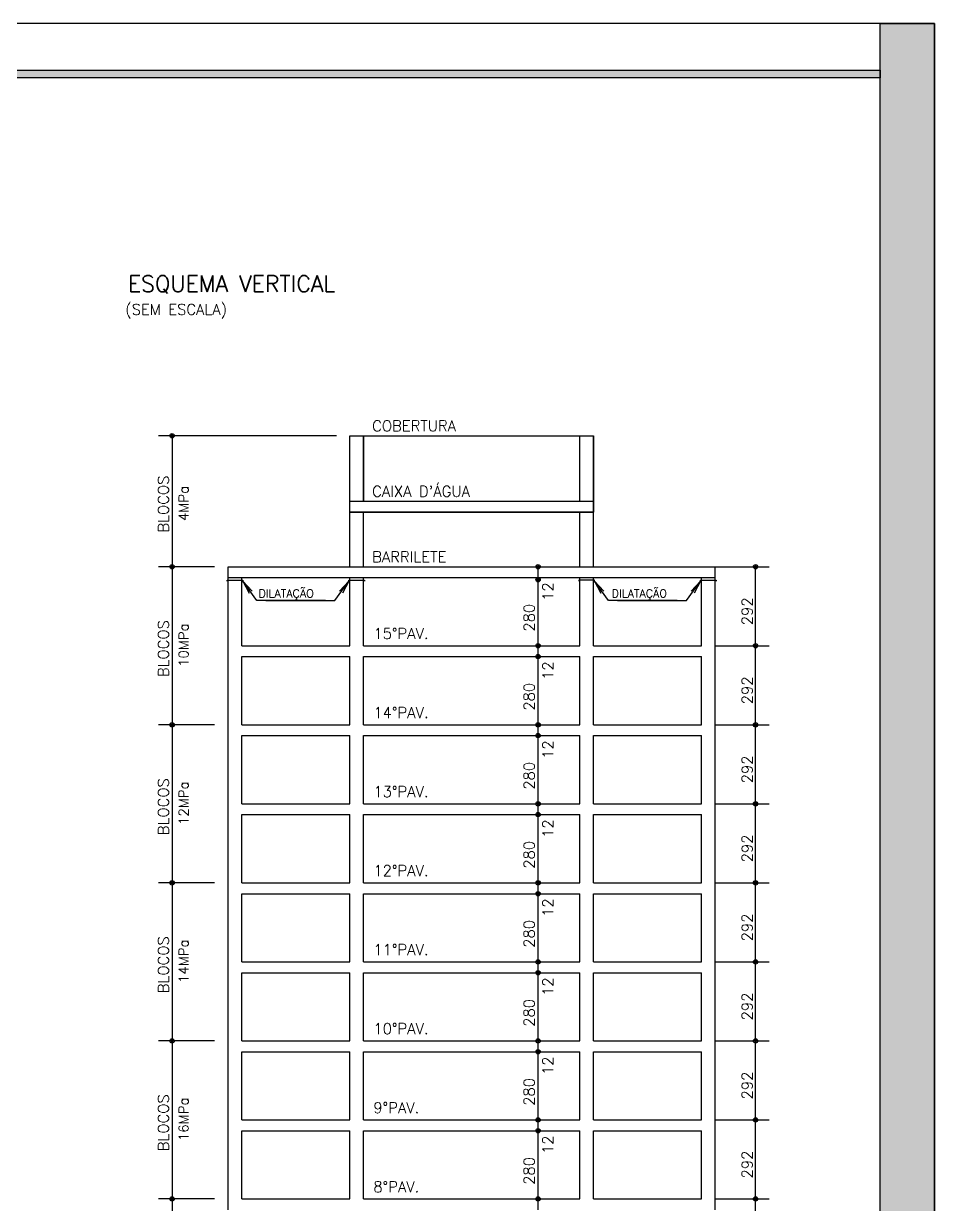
# Model space of a CAD drawing. Extents: x -334 to 5611, y 589 to 4794.
# Drawn here: x 4769 to 5611, y 3703 to 4794 of the extents above; entities that cross this region are included whole.
import ezdxf

# ---------------------------------------------------------------- set-up
doc = ezdxf.new("R2010")
doc.units = 0
doc.header["$LTSCALE"] = 100
doc.header["$MEASUREMENT"] = 0
doc.layers.get('0').update_dxf_attribs({"color": 245, "linetype": 'CONTINUOUS'})
for name, color, linetype in [('16', 5, 'CONTINUOUS'), ('17', 5, 'CONTINUOUS'), ('221', 102, 'CONTINUOUS'), ('235', 7, 'CONTINUOUS'), ('30', 7, 'CONTINUOUS')]:
    doc.layers.add(name, color=color, linetype=linetype)
doc.styles.get("Standard").update_dxf_attribs({"font": 'ROMANS.SHX'})

msp = doc.modelspace()

# ---------------------------------------------------------------- linework, layer by layer
for p, q in [((5070.591778, 4352.463036), (5070.591778, 4412.963039)), ((5070.591778, 4412.963039), (5083.091773, 4412.963039)), ((5083.091773, 4352.463003), (5083.091773, 4412.963039)), ((5083.091773, 4412.963039), (5283.091693, 4412.963039)), ((5283.091693, 4352.463003), (5283.091693, 4412.963039)), ((5283.091693, 4412.963039), (5295.591688, 4412.963039)), ((5295.591688, 4352.463003), (5295.591688, 4412.963039)), ((5070.591778, 4352.463039), (5070.591778, 4402.963043)), ((5083.091773, 4352.463006), (5083.091773, 4402.963043)), ((5283.091693, 4352.463006), (5283.091693, 4402.963043)), ((5295.591688, 4352.463006), (5295.591688, 4402.963043)), ((5070.591778, 4291.963036), (5070.591778, 4352.463039)), ((5070.591778, 4352.463039), (5295.591688, 4352.463039)), ((5295.591688, 4291.963003), (5295.591688, 4352.463039)), ((5070.591778, 4291.963039), (5070.591778, 4342.463043)), ((5070.591778, 4342.463043), (5295.591688, 4342.463043)), ((5083.091773, 4291.963003), (5083.091773, 4342.463043)), ((5083.091773, 4291.963006), (5083.091773, 4342.463043)), ((5180.743694, 4342.463043), (5283.091693, 4342.463043)), ((5180.743694, 4342.463043), (5283.091693, 4342.463043)), ((5180.743694, 4342.463043), (5283.091693, 4342.463043)), ((5180.743694, 4342.463043), (5283.091693, 4342.463043)), ((5180.743694, 4342.463043), (5283.091693, 4342.463043)), ((5283.091693, 4291.963006), (5283.091693, 4342.463043)), ((5283.091693, 4291.963003), (5283.091693, 4342.46304)), ((5295.591688, 4291.963006), (5295.591688, 4342.463043)), ((4958.091823, 4281.963146), (4958.091823, 4291.963142)), ((4958.091823, 4291.963039), (5408.091643, 4291.963039)), ((4958.091823, 4281.963043), (4958.091823, 4291.963039)), ((5408.091643, 4281.963146), (5408.091643, 4291.963142)), ((5408.091643, 4281.963043), (5408.091643, 4291.963039)), ((4958.091823, 4218.963142), (4958.091823, 4281.963146)), ((4958.091823, 4281.963043), (5083.091773, 4281.963043)), ((4958.091823, 4218.963039), (4958.091823, 4281.963043)), ((4970.591818, 4218.963142), (4970.591818, 4281.963146)), ((4970.591818, 4218.963039), (4970.591818, 4281.963043)), ((5070.591778, 4218.963142), (5070.591778, 4281.963146)), ((5070.591778, 4218.963142), (5070.591778, 4281.963146)), ((5070.591778, 4218.963039), (5070.591778, 4281.963043)), ((5070.591778, 4218.963039), (5070.591778, 4281.963043)), ((5083.091773, 4218.963142), (5083.091773, 4281.963146)), ((5083.091773, 4281.963043), (5283.091693, 4281.963043)), ((5083.091773, 4218.963039), (5083.091773, 4281.963043)), ((5283.091693, 4218.963142), (5283.091693, 4281.963146)), ((5283.091693, 4281.963043), (5408.091643, 4281.963043)), ((5283.091693, 4218.963039), (5283.091693, 4281.963043)), ((5295.591688, 4218.963142), (5295.591688, 4281.963146)), ((5295.591688, 4218.963142), (5295.591688, 4281.963146)), ((5295.591688, 4218.963039), (5295.591688, 4281.963043)), ((5295.591688, 4218.963039), (5295.591688, 4281.963043)), ((5395.591648, 4218.963142), (5395.591648, 4281.963146)), ((5395.591648, 4218.963039), (5395.591648, 4281.963043)), ((5408.091643, 4218.963142), (5408.091643, 4281.963146)), ((5408.091643, 4218.963039), (5408.091643, 4281.963043)), ((4958.091823, 4208.963043), (4958.091823, 4218.963039)), ((4970.591818, 4218.963039), (5070.591778, 4218.963039)), ((5083.091773, 4218.963039), (5283.091693, 4218.963039)), ((5295.591688, 4218.963039), (5395.591648, 4218.963039)), ((5408.091643, 4208.963043), (5408.091643, 4218.963039)), ((4958.091823, 4145.963039), (4958.091823, 4208.963043)), ((4970.591818, 4145.963039), (4970.591818, 4208.963043)), ((4970.591818, 4208.963043), (5070.591778, 4208.963043)), ((5070.591778, 4145.963039), (5070.591778, 4208.963043)), ((5070.591778, 4145.963039), (5070.591778, 4208.963043)), ((5083.091773, 4145.963039), (5083.091773, 4208.963043)), ((5083.091773, 4208.963043), (5283.091693, 4208.963043)), ((5283.091693, 4145.963039), (5283.091693, 4208.963043)), ((5295.591688, 4145.963039), (5295.591688, 4208.963043)), ((5295.591688, 4145.963039), (5295.591688, 4208.963043)), ((5295.591688, 4208.963043), (5395.591648, 4208.963043)), ((5395.591648, 4145.963039), (5395.591648, 4208.963043)), ((5408.091643, 4145.963039), (5408.091643, 4208.963043)), ((4958.091823, 4135.962939), (4958.091823, 4145.962935)), ((4970.591818, 4145.962935), (5070.591778, 4145.962935)), ((5083.091773, 4145.962935), (5283.091693, 4145.962935)), ((5295.591688, 4145.962935), (5395.591648, 4145.962935)), ((5408.091643, 4135.962939), (5408.091643, 4145.962935)), ((4958.091823, 4072.962935), (4958.091823, 4135.962939)), ((4970.591818, 4072.962935), (4970.591818, 4135.962939)), ((4970.591818, 4135.962939), (5070.591778, 4135.962939)), ((5070.591778, 4072.962935), (5070.591778, 4135.962939)), ((5070.591778, 4072.962935), (5070.591778, 4135.962939)), ((5083.091773, 4072.962935), (5083.091773, 4135.962939)), ((5083.091773, 4135.962939), (5283.091693, 4135.962939)), ((5283.091693, 4072.962935), (5283.091693, 4135.962939)), ((5295.591688, 4072.962935), (5295.591688, 4135.962939)), ((5295.591688, 4072.962935), (5295.591688, 4135.962939)), ((5295.591688, 4135.962939), (5395.591648, 4135.962939)), ((5395.591648, 4072.962935), (5395.591648, 4135.962939)), ((5408.091643, 4072.962935), (5408.091643, 4135.962939)), ((4958.091823, 4062.962836), (4958.091823, 4072.962832)), ((4970.591818, 4072.962832), (5070.591778, 4072.962832)), ((5083.091773, 4072.962832), (5283.091693, 4072.962832)), ((5295.591688, 4072.962832), (5395.591648, 4072.962832)), ((5408.091643, 4062.962836), (5408.091643, 4072.962832)), ((4958.091823, 3999.962832), (4958.091823, 4062.962836)), ((4970.591818, 3999.962832), (4970.591818, 4062.962836)), ((4970.591818, 4062.962836), (5070.591778, 4062.962836)), ((5070.591778, 3999.962832), (5070.591778, 4062.962836)), ((5070.591778, 3999.962832), (5070.591778, 4062.962836)), ((5083.091773, 3999.962832), (5083.091773, 4062.962836)), ((5083.091773, 4062.962836), (5283.091693, 4062.962836)), ((5283.091693, 3999.962832), (5283.091693, 4062.962836)), ((5295.591688, 3999.962832), (5295.591688, 4062.962836)), ((5295.591688, 3999.962832), (5295.591688, 4062.962836)), ((5295.591688, 4062.962836), (5395.591648, 4062.962836)), ((5395.591648, 3999.962832), (5395.591648, 4062.962836)), ((5408.091643, 3999.962832), (5408.091643, 4062.962836)), ((4958.091823, 3989.962733), (4958.091823, 3999.962729)), ((4970.591818, 3999.962729), (5070.591778, 3999.962729)), ((5083.091773, 3999.962729), (5283.091693, 3999.962729)), ((5295.591688, 3999.962729), (5395.591648, 3999.962729)), ((5408.091643, 3989.962733), (5408.091643, 3999.962729)), ((4958.091823, 3926.962729), (4958.091823, 3989.962733)), ((4970.591818, 3926.962729), (4970.591818, 3989.962733)), ((4970.591818, 3989.962733), (5070.591778, 3989.962733)), ((5070.591778, 3926.962729), (5070.591778, 3989.962733)), ((5070.591778, 3926.962729), (5070.591778, 3989.962733)), ((5083.091773, 3926.962729), (5083.091773, 3989.962733)), ((5083.091773, 3989.962733), (5283.091693, 3989.962733)), ((5283.091693, 3926.962729), (5283.091693, 3989.962733)), ((5295.591688, 3926.962729), (5295.591688, 3989.962733)), ((5295.591688, 3926.962729), (5295.591688, 3989.962733)), ((5295.591688, 3989.962733), (5395.591648, 3989.962733)), ((5395.591648, 3926.962729), (5395.591648, 3989.962733)), ((5408.091643, 3926.962729), (5408.091643, 3989.962733)), ((4958.091823, 3916.96263), (4958.091823, 3926.962626)), ((4970.591818, 3926.962626), (5070.591778, 3926.962626)), ((5083.091773, 3926.962626), (5283.091693, 3926.962626)), ((5295.591688, 3926.962626), (5395.591648, 3926.962626)), ((5408.091643, 3916.96263), (5408.091643, 3926.962626)), ((4958.091823, 3853.962626), (4958.091823, 3916.96263)), ((4970.591818, 3853.962626), (4970.591818, 3916.96263)), ((4970.591818, 3916.96263), (5070.591778, 3916.96263)), ((5070.591778, 3853.962626), (5070.591778, 3916.96263)), ((5070.591778, 3853.962626), (5070.591778, 3916.96263)), ((5083.091773, 3853.962626), (5083.091773, 3916.96263)), ((5083.091773, 3916.96263), (5283.091693, 3916.96263)), ((5283.091693, 3853.962626), (5283.091693, 3916.96263)), ((5295.591688, 3853.962626), (5295.591688, 3916.96263)), ((5295.591688, 3853.962626), (5295.591688, 3916.96263)), ((5295.591688, 3916.96263), (5395.591648, 3916.96263)), ((5395.591648, 3853.962626), (5395.591648, 3916.96263)), ((5408.091643, 3853.962626), (5408.091643, 3916.96263)), ((4958.091823, 3843.962526), (4958.091823, 3853.962522)), ((4970.591818, 3853.962522), (5070.591778, 3853.962522)), ((5083.091773, 3853.962522), (5283.091693, 3853.962522)), ((5295.591688, 3853.962522), (5395.591648, 3853.962522)), ((5408.091643, 3843.962526), (5408.091643, 3853.962522)), ((4958.091823, 3780.962522), (4958.091823, 3843.962526)), ((4970.591818, 3780.962522), (4970.591818, 3843.962526)), ((4970.591818, 3843.962526), (5070.591778, 3843.962526)), ((5070.591778, 3780.962522), (5070.591778, 3843.962526)), ((5070.591778, 3780.962522), (5070.591778, 3843.962526)), ((5083.091773, 3780.962522), (5083.091773, 3843.962526)), ((5083.091773, 3843.962526), (5283.091693, 3843.962526)), ((5283.091693, 3780.962522), (5283.091693, 3843.962526)), ((5295.591688, 3780.962522), (5295.591688, 3843.962526)), ((5295.591688, 3780.962522), (5295.591688, 3843.962526)), ((5295.591688, 3843.962526), (5395.591648, 3843.962526)), ((5395.591648, 3780.962522), (5395.591648, 3843.962526)), ((5408.091643, 3780.962522), (5408.091643, 3843.962526)), ((4958.091823, 3770.962423), (4958.091823, 3780.962419)), ((4970.591818, 3780.962419), (5070.591778, 3780.962419)), ((5083.091773, 3780.962419), (5283.091693, 3780.962419)), ((5295.591688, 3780.962419), (5395.591648, 3780.962419)), ((5408.091643, 3770.962423), (5408.091643, 3780.962419)), ((4958.091823, 3707.962419), (4958.091823, 3770.962423)), ((4970.591818, 3707.962419), (4970.591818, 3770.962423)), ((4970.591818, 3770.962423), (5070.591778, 3770.962423)), ((5070.591778, 3707.962419), (5070.591778, 3770.962423)), ((5070.591778, 3707.962419), (5070.591778, 3770.962423)), ((5083.091773, 3707.962419), (5083.091773, 3770.962423)), ((5083.091773, 3770.962423), (5283.091693, 3770.962423)), ((5283.091693, 3707.962419), (5283.091693, 3770.962423)), ((5295.591688, 3707.962419), (5295.591688, 3770.962423)), ((5295.591688, 3707.962419), (5295.591688, 3770.962423)), ((5295.591688, 3770.962423), (5395.591648, 3770.962423)), ((5395.591648, 3707.962419), (5395.591648, 3770.962423)), ((5408.091643, 3707.962419), (5408.091643, 3770.962423)), ((4958.091823, 3697.96232), (4958.091823, 3707.962316)), ((4970.591818, 3707.962316), (5070.591778, 3707.962316)), ((5083.091773, 3707.962316), (5283.091693, 3707.962316)), ((5295.591688, 3707.962316), (5395.591648, 3707.962316)), ((5408.091643, 3697.96232), (5408.091643, 3707.962316))]:
    msp.add_line(p, q)
for points in [[(-334.197108, 588.673244), (5610.802892, 588.673244), (5610.802892, 4793.673244), (-334.197108, 4793.673244), (-334.197108, 588.673244)], [(5560.802892, 4793.673244), (5610.802892, 4793.673244), (5610.802892, 588.673244), (5560.802892, 588.673244), (5560.802892, 4793.673244)], [(5560.802892, 638.673244), (5560.802892, 631.673244), (-216.197108, 631.673244), (-216.197108, 4750.673244), (5560.802892, 4750.673244), (5560.802892, 4743.673244), (-209.197108, 4743.673244), (-209.197108, 638.673244), (5560.802892, 638.673244)], [(-209.197108, 638.673244), (5560.802892, 638.673244), (5560.802892, 4743.673244), (-209.197108, 4743.673244), (-209.197108, 638.673244)]]:
    msp.add_lwpolyline(points)
for points in [[(-209.197108, 4743.673244), (-216.197108, 4750.673244), (5560.802892, 4750.673244)], [(-209.197108, 4743.673244), (5560.802892, 4750.673244), (5560.802892, 4743.673244)]]:
    msp.add_solid(points)
at = {"layer": '17'}
for points in [[(4957.091818, 4278.540597), (4957.091818, 4279.540597), (4971.591818, 4279.540597), (4971.591818, 4278.540597)], [(5069.591773, 4278.540597), (5069.591773, 4279.540597), (5084.091773, 4279.540597), (5084.091773, 4278.540597)], [(5296.591693, 4278.540597), (5296.591693, 4279.540597), (5282.091693, 4279.540597), (5282.091693, 4278.540597)], [(5394.591643, 4278.540597), (5394.591643, 4279.540597), (5409.091643, 4279.540597), (5409.091643, 4278.540597)]]:
    msp.add_lwpolyline(points, dxfattribs=at)
at = {"layer": '221', "color": 102}
for p, q in [((5058.091778, 4412.963039), (4893.733972, 4412.963039)), ((4906.233972, 4412.963039), (4906.233972, 4291.962521)), ((5070.591778, 4412.963039), (5070.591778, 4412.963039)), ((4945.591818, 4291.962729), (4893.733972, 4291.962729)), ((4945.591823, 4291.962521), (4893.733972, 4291.962521)), ((4906.233972, 4291.962729), (4906.233972, 4145.962521)), ((4958.091818, 4291.962729), (4958.091818, 4291.962729)), ((4958.091823, 4291.962521), (4958.091823, 4291.962521)), ((4945.591818, 4145.962626), (4893.733972, 4145.962626)), ((4945.591823, 4145.962521), (4893.733972, 4145.962521)), ((4906.233972, 4145.962626), (4906.233972, 3999.962418)), ((4958.091818, 4145.962626), (4958.091818, 4145.962626)), ((4958.091823, 4145.962521), (4958.091823, 4145.962521)), ((4945.591818, 3999.962522), (4893.733972, 3999.962522)), ((4945.591823, 3999.962418), (4893.733972, 3999.962418)), ((4906.233972, 3999.962522), (4906.233972, 3853.962315)), ((4958.091818, 3999.962522), (4958.091818, 3999.962522)), ((4958.091823, 3999.962418), (4958.091823, 3999.962418)), ((4945.591818, 3853.962419), (4893.733972, 3853.962419)), ((4945.591823, 3853.962315), (4893.733972, 3853.962315)), ((4906.233972, 3853.962419), (4906.233972, 3707.962212)), ((4958.091818, 3853.962419), (4958.091818, 3853.962419)), ((4958.091823, 3853.962315), (4958.091823, 3853.962315)), ((4945.591818, 3707.962316), (4893.733972, 3707.962316)), ((4945.591823, 3707.962212), (4893.733972, 3707.962212)), ((4906.233972, 3707.962316), (4906.233972, 3561.962108)), ((4958.091818, 3707.962316), (4958.091818, 3707.962316)), ((4958.091823, 3707.962212), (4958.091823, 3707.962212))]:
    msp.add_line(p, q, dxfattribs=at)
at = {"layer": '221'}
for p, q in [((5244.535269, 4291.963063), (5244.535269, 4291.963063)), ((5244.535269, 4279.963065), (5244.535269, 4291.963061)), ((5244.535269, 4291.963061), (5244.535269, 4291.963061)), ((5244.535269, 4281.963043), (5244.535269, 4291.963039)), ((5244.535269, 4279.963068), (5244.535269, 4289.963064)), ((5408.091643, 4291.963061), (5457.591643, 4291.963061)), ((5408.091643, 4291.963061), (5457.591643, 4291.963061)), ((5408.091643, 4291.963039), (5457.591643, 4291.963039)), ((5429.163279, 4291.963245), (5458.091643, 4291.963245)), ((5429.163279, 4291.963142), (5458.091643, 4291.963142)), ((5429.163279, 4291.963039), (5458.091643, 4291.963039)), ((5445.591643, 4218.963039), (5445.591643, 4291.963039)), ((5455.71833, 4291.963142), (5455.71833, 4291.963142)), ((5455.71833, 4291.963142), (5455.71833, 4291.963142)), ((5455.71833, 4291.963142), (5455.71833, 4291.963142)), ((5455.71833, 4291.963142), (5455.71833, 4291.963142)), ((5455.71833, 4291.963142), (5455.71833, 4291.963142)), ((5244.535269, 4281.963043), (5244.535269, 4281.963043)), ((5244.535269, 4218.963039), (5244.535269, 4281.963043)), ((5244.535269, 4279.963068), (5244.535269, 4279.963068)), ((5244.535269, 4279.963065), (5244.535269, 4279.963065)), ((5244.535269, 4208.963043), (5244.535269, 4218.963039)), ((5408.091643, 4218.963039), (5457.591643, 4218.963039)), ((5429.163279, 4218.963142), (5458.091643, 4218.963142)), ((5429.163279, 4218.963039), (5458.091643, 4218.963039)), ((5445.591643, 4218.963142), (5445.591643, 4218.963039)), ((5445.591643, 4145.963039), (5445.591643, 4218.963039)), ((5455.71833, 4218.963039), (5455.71833, 4218.963039)), ((5455.71833, 4218.963039), (5455.71833, 4218.963039)), ((5455.71833, 4218.963039), (5455.71833, 4218.963039)), ((5455.71833, 4218.963039), (5455.71833, 4218.963039)), ((5455.71833, 4218.963039), (5455.71833, 4218.963039)), ((5244.535269, 4208.963043), (5244.535269, 4208.963043)), ((5244.535269, 4145.963039), (5244.535269, 4208.963043)), ((5244.535269, 4135.962939), (5244.535269, 4145.962935)), ((5408.091643, 4145.962935), (5457.591643, 4145.962935)), ((5429.163279, 4145.963039), (5458.091643, 4145.963039)), ((5429.163279, 4145.962935), (5458.091643, 4145.962935)), ((5445.591643, 4072.962935), (5445.591643, 4145.962935)), ((5455.71833, 4145.962935), (5455.71833, 4145.962935)), ((5455.71833, 4145.962935), (5455.71833, 4145.962935)), ((5455.71833, 4145.962935), (5455.71833, 4145.962935)), ((5455.71833, 4145.962935), (5455.71833, 4145.962935)), ((5455.71833, 4145.962935), (5455.71833, 4145.962935)), ((5244.535269, 4135.962939), (5244.535269, 4135.962939)), ((5244.535269, 4072.962935), (5244.535269, 4135.962939)), ((5244.535269, 4062.962836), (5244.535269, 4072.962832)), ((5408.091643, 4072.962832), (5457.591643, 4072.962832)), ((5429.163279, 4072.962935), (5458.091643, 4072.962935)), ((5429.163279, 4072.962832), (5458.091643, 4072.962832)), ((5445.591643, 3999.962832), (5445.591643, 4072.962832)), ((5455.71833, 4072.962832), (5455.71833, 4072.962832)), ((5455.71833, 4072.962832), (5455.71833, 4072.962832)), ((5455.71833, 4072.962832), (5455.71833, 4072.962832)), ((5455.71833, 4072.962832), (5455.71833, 4072.962832)), ((5455.71833, 4072.962832), (5455.71833, 4072.962832)), ((5244.535269, 4062.962836), (5244.535269, 4062.962836)), ((5244.535269, 3999.962832), (5244.535269, 4062.962836)), ((5244.535269, 3989.962733), (5244.535269, 3999.962729)), ((5408.091643, 3999.962729), (5457.591643, 3999.962729)), ((5429.163279, 3999.962832), (5458.091643, 3999.962832)), ((5429.163279, 3999.962729), (5458.091643, 3999.962729)), ((5445.591643, 3926.962729), (5445.591643, 3999.962729)), ((5455.71833, 3999.962729), (5455.71833, 3999.962729)), ((5455.71833, 3999.962729), (5455.71833, 3999.962729)), ((5455.71833, 3999.962729), (5455.71833, 3999.962729)), ((5455.71833, 3999.962729), (5455.71833, 3999.962729)), ((5455.71833, 3999.962729), (5455.71833, 3999.962729)), ((5244.535269, 3989.962733), (5244.535269, 3989.962733)), ((5244.535269, 3926.962729), (5244.535269, 3989.962733)), ((5244.535269, 3916.96263), (5244.535269, 3926.962626)), ((5408.091643, 3926.962626), (5457.591643, 3926.962626)), ((5429.163279, 3926.962729), (5458.091643, 3926.962729)), ((5429.163279, 3926.962626), (5458.091643, 3926.962626)), ((5445.591643, 3853.962626), (5445.591643, 3926.962626)), ((5455.71833, 3926.962626), (5455.71833, 3926.962626)), ((5455.71833, 3926.962626), (5455.71833, 3926.962626)), ((5455.71833, 3926.962626), (5455.71833, 3926.962626)), ((5455.71833, 3926.962626), (5455.71833, 3926.962626)), ((5455.71833, 3926.962626), (5455.71833, 3926.962626)), ((5244.535269, 3916.96263), (5244.535269, 3916.96263)), ((5244.535269, 3853.962626), (5244.535269, 3916.96263)), ((5244.535269, 3843.962526), (5244.535269, 3853.962522)), ((5408.091643, 3853.962522), (5457.591643, 3853.962522)), ((5429.163279, 3853.962626), (5458.091643, 3853.962626)), ((5429.163279, 3853.962522), (5458.091643, 3853.962522)), ((5445.591643, 3780.962522), (5445.591643, 3853.962522)), ((5455.71833, 3853.962522), (5455.71833, 3853.962522)), ((5455.71833, 3853.962522), (5455.71833, 3853.962522)), ((5455.71833, 3853.962522), (5455.71833, 3853.962522)), ((5455.71833, 3853.962522), (5455.71833, 3853.962522)), ((5455.71833, 3853.962522), (5455.71833, 3853.962522)), ((5244.535269, 3843.962526), (5244.535269, 3843.962526)), ((5244.535269, 3780.962522), (5244.535269, 3843.962526)), ((5244.535269, 3770.962423), (5244.535269, 3780.962419)), ((5408.091643, 3780.962419), (5457.591643, 3780.962419)), ((5429.163279, 3780.962522), (5458.091643, 3780.962522)), ((5429.163279, 3780.962419), (5458.091643, 3780.962419)), ((5445.591643, 3707.962419), (5445.591643, 3780.962419)), ((5455.71833, 3780.962419), (5455.71833, 3780.962419)), ((5455.71833, 3780.962419), (5455.71833, 3780.962419)), ((5455.71833, 3780.962419), (5455.71833, 3780.962419)), ((5455.71833, 3780.962419), (5455.71833, 3780.962419)), ((5455.71833, 3780.962419), (5455.71833, 3780.962419)), ((5244.535269, 3770.962423), (5244.535269, 3770.962423)), ((5244.535269, 3707.962419), (5244.535269, 3770.962423)), ((5244.535269, 3697.96232), (5244.535269, 3707.962316)), ((5408.091643, 3707.962316), (5457.591643, 3707.962316)), ((5429.163279, 3707.962419), (5458.091643, 3707.962419)), ((5429.163279, 3707.962316), (5458.091643, 3707.962316)), ((5445.591643, 3634.962316), (5445.591643, 3707.962316)), ((5455.71833, 3707.962316), (5455.71833, 3707.962316)), ((5455.71833, 3707.962316), (5455.71833, 3707.962316)), ((5455.71833, 3707.962316), (5455.71833, 3707.962316)), ((5455.71833, 3707.962316), (5455.71833, 3707.962316)), ((5455.71833, 3707.962316), (5455.71833, 3707.962316))]:
    msp.add_line(p, q, dxfattribs=at)
for points in [[(5048.193016, 4260.781538), (4984.49035, 4260.781538), (4971.591818, 4278.540597), (4980.194854, 4269.472091), (4971.591818, 4278.540597), (4977.55461, 4267.554464)], [(4992.990581, 4260.781538), (5056.693247, 4260.781538), (5069.591778, 4278.540597), (5060.988743, 4269.472091), (5069.591778, 4278.540597), (5063.628986, 4267.554464)], [(5373.192891, 4260.781538), (5309.490225, 4260.781538), (5296.591693, 4278.540597), (5305.194729, 4269.472091), (5296.591693, 4278.540597), (5302.554485, 4267.554464)], [(5317.990451, 4260.781538), (5381.693117, 4260.781538), (5394.591648, 4278.540597), (5385.988613, 4269.472091), (5394.591648, 4278.540597), (5388.628856, 4267.554464)]]:
    msp.add_lwpolyline(points, dxfattribs=at)
at = {"layer": '221', "color": 102}
for centre, radius in [((4906.233972, 4412.963039), 2), ((4906.233972, 4412.963039), 1), ((4906.233972, 4291.962729), 2), ((4906.233972, 4291.962521), 2), ((4906.233972, 4291.962729), 1), ((4906.233972, 4291.962521), 1), ((4906.233972, 4145.962626), 2), ((4906.233972, 4145.962521), 2), ((4906.233972, 4145.962626), 1), ((4906.233972, 4145.962521), 1), ((4906.233972, 3999.962522), 2), ((4906.233972, 3999.962418), 2), ((4906.233972, 3999.962522), 1), ((4906.233972, 3999.962418), 1), ((4906.233972, 3853.962419), 2), ((4906.233972, 3853.962315), 2), ((4906.233972, 3853.962419), 1), ((4906.233972, 3853.962315), 1), ((4906.233972, 3707.962316), 2), ((4906.233972, 3707.962212), 2), ((4906.233972, 3707.962316), 1), ((4906.233972, 3707.962212), 1)]:
    msp.add_circle(centre, radius, dxfattribs=at)
at = {"layer": '221'}
for centre, radius in [((5244.535269, 4291.963063), 2), ((5244.535269, 4291.963063), 2), ((5244.535269, 4291.963063), 2), ((5244.535269, 4291.963061), 2), ((5244.535269, 4291.963061), 2), ((5244.535269, 4291.963061), 2), ((5244.535269, 4291.963039), 2), ((5244.535269, 4291.963063), 1), ((5244.535269, 4291.963063), 1), ((5244.535269, 4291.963063), 1), ((5244.535269, 4291.963061), 1), ((5244.535269, 4291.963061), 1), ((5244.535269, 4291.963061), 1), ((5244.535269, 4291.963039), 1), ((5445.591643, 4291.963142), 2), ((5445.591643, 4291.963142), 2), ((5445.591643, 4291.963142), 2), ((5445.591643, 4291.963142), 2), ((5445.591643, 4291.963142), 2), ((5445.591643, 4291.963142), 2), ((5445.591643, 4291.963142), 2), ((5445.591643, 4291.963142), 2), ((5445.591643, 4291.963142), 2), ((5445.591643, 4291.963061), 2), ((5445.591643, 4291.963061), 2), ((5445.591643, 4291.963061), 2), ((5445.591643, 4291.963061), 2), ((5445.591643, 4291.963039), 2), ((5445.591643, 4291.963039), 2), ((5445.591643, 4291.963039), 2), ((5445.591643, 4291.963039), 2), ((5445.591643, 4291.963039), 2), ((5445.591643, 4291.963039), 2), ((5445.591643, 4291.963039), 2), ((5445.591643, 4291.963039), 2), ((5445.591643, 4291.963039), 2), ((5445.591643, 4291.963039), 2), ((5445.591643, 4291.963142), 1), ((5445.591643, 4291.963142), 1), ((5445.591643, 4291.963142), 1), ((5445.591643, 4291.963142), 1), ((5445.591643, 4291.963142), 1), ((5445.591643, 4291.963142), 1), ((5445.591643, 4291.963142), 1), ((5445.591643, 4291.963142), 1), ((5445.591643, 4291.963142), 1), ((5445.591643, 4291.963061), 1), ((5445.591643, 4291.963061), 1), ((5445.591643, 4291.963061), 1), ((5445.591643, 4291.963061), 1), ((5445.591643, 4291.963039), 1), ((5445.591643, 4291.963039), 1), ((5445.591643, 4291.963039), 1), ((5445.591643, 4291.963039), 1), ((5445.591643, 4291.963039), 1), ((5445.591643, 4291.963039), 1), ((5445.591643, 4291.963039), 1), ((5445.591643, 4291.963039), 1), ((5445.591643, 4291.963039), 1), ((5445.591643, 4291.963039), 1), ((5244.535269, 4279.963068), 2), ((5244.535269, 4279.963068), 2), ((5244.535269, 4279.963065), 2), ((5244.535269, 4279.963065), 2), ((5244.535269, 4279.963068), 1), ((5244.535269, 4279.963068), 1), ((5244.535269, 4279.963065), 1), ((5244.535269, 4279.963065), 1), ((5244.535269, 4218.963039), 2), ((5244.535269, 4208.963043), 2), ((5244.535269, 4208.963043), 2), ((5244.535269, 4218.963039), 1), ((5445.591643, 4218.963039), 2), ((5445.591643, 4218.963039), 2), ((5445.591643, 4218.963039), 2), ((5445.591643, 4218.963039), 2), ((5445.591643, 4218.963039), 2), ((5445.591643, 4218.963039), 2), ((5445.591643, 4218.963039), 2), ((5445.591643, 4218.963039), 2), ((5445.591643, 4218.963039), 2), ((5445.591643, 4218.963039), 2), ((5445.591643, 4218.963039), 1), ((5445.591643, 4218.963039), 1), ((5445.591643, 4218.963039), 1), ((5445.591643, 4218.963039), 1), ((5445.591643, 4218.963039), 1), ((5445.591643, 4218.963039), 1), ((5445.591643, 4218.963039), 1), ((5445.591643, 4218.963039), 1), ((5445.591643, 4218.963039), 1), ((5445.591643, 4218.963039), 1), ((5244.535269, 4208.963043), 1), ((5244.535269, 4208.963043), 1), ((5244.535269, 4145.962935), 2), ((5244.535269, 4145.962935), 1), ((5445.591643, 4145.962935), 2), ((5445.591643, 4145.962935), 2), ((5445.591643, 4145.962935), 2), ((5445.591643, 4145.962935), 2), ((5445.591643, 4145.962935), 2), ((5445.591643, 4145.962935), 2), ((5445.591643, 4145.962935), 2), ((5445.591643, 4145.962935), 2), ((5445.591643, 4145.962935), 2), ((5445.591643, 4145.962935), 2), ((5445.591643, 4145.962935), 1), ((5445.591643, 4145.962935), 1), ((5445.591643, 4145.962935), 1), ((5445.591643, 4145.962935), 1), ((5445.591643, 4145.962935), 1), ((5445.591643, 4145.962935), 1), ((5445.591643, 4145.962935), 1), ((5445.591643, 4145.962935), 1), ((5445.591643, 4145.962935), 1), ((5445.591643, 4145.962935), 1), ((5244.535269, 4135.962939), 2), ((5244.535269, 4135.962939), 2), ((5244.535269, 4135.962939), 1), ((5244.535269, 4135.962939), 1), ((5244.535269, 4072.962832), 2), ((5244.535269, 4072.962832), 1), ((5445.591643, 4072.962832), 2), ((5445.591643, 4072.962832), 2), ((5445.591643, 4072.962832), 2), ((5445.591643, 4072.962832), 2), ((5445.591643, 4072.962832), 2), ((5445.591643, 4072.962832), 2), ((5445.591643, 4072.962832), 2), ((5445.591643, 4072.962832), 2), ((5445.591643, 4072.962832), 2), ((5445.591643, 4072.962832), 2), ((5445.591643, 4072.962832), 1), ((5445.591643, 4072.962832), 1), ((5445.591643, 4072.962832), 1), ((5445.591643, 4072.962832), 1), ((5445.591643, 4072.962832), 1), ((5445.591643, 4072.962832), 1), ((5445.591643, 4072.962832), 1), ((5445.591643, 4072.962832), 1), ((5445.591643, 4072.962832), 1), ((5445.591643, 4072.962832), 1), ((5244.535269, 4062.962836), 2), ((5244.535269, 4062.962836), 2), ((5244.535269, 4062.962836), 1), ((5244.535269, 4062.962836), 1), ((5244.535269, 3999.962729), 2), ((5244.535269, 3999.962729), 1), ((5445.591643, 3999.962729), 2), ((5445.591643, 3999.962729), 2), ((5445.591643, 3999.962729), 2), ((5445.591643, 3999.962729), 2), ((5445.591643, 3999.962729), 2), ((5445.591643, 3999.962729), 2), ((5445.591643, 3999.962729), 2), ((5445.591643, 3999.962729), 2), ((5445.591643, 3999.962729), 2), ((5445.591643, 3999.962729), 2), ((5445.591643, 3999.962729), 1), ((5445.591643, 3999.962729), 1), ((5445.591643, 3999.962729), 1), ((5445.591643, 3999.962729), 1), ((5445.591643, 3999.962729), 1), ((5445.591643, 3999.962729), 1), ((5445.591643, 3999.962729), 1), ((5445.591643, 3999.962729), 1), ((5445.591643, 3999.962729), 1), ((5445.591643, 3999.962729), 1), ((5244.535269, 3989.962733), 2), ((5244.535269, 3989.962733), 2), ((5244.535269, 3989.962733), 1), ((5244.535269, 3989.962733), 1), ((5244.535269, 3926.962626), 2), ((5244.535269, 3926.962626), 1), ((5445.591643, 3926.962626), 2), ((5445.591643, 3926.962626), 2), ((5445.591643, 3926.962626), 2), ((5445.591643, 3926.962626), 2), ((5445.591643, 3926.962626), 2), ((5445.591643, 3926.962626), 2), ((5445.591643, 3926.962626), 2), ((5445.591643, 3926.962626), 2), ((5445.591643, 3926.962626), 2), ((5445.591643, 3926.962626), 2), ((5445.591643, 3926.962626), 1), ((5445.591643, 3926.962626), 1), ((5445.591643, 3926.962626), 1), ((5445.591643, 3926.962626), 1), ((5445.591643, 3926.962626), 1), ((5445.591643, 3926.962626), 1), ((5445.591643, 3926.962626), 1), ((5445.591643, 3926.962626), 1), ((5445.591643, 3926.962626), 1), ((5445.591643, 3926.962626), 1), ((5244.535269, 3916.96263), 2), ((5244.535269, 3916.96263), 2), ((5244.535269, 3916.96263), 1), ((5244.535269, 3916.96263), 1), ((5244.535269, 3853.962522), 2), ((5244.535269, 3853.962522), 1), ((5445.591643, 3853.962522), 2), ((5445.591643, 3853.962522), 2), ((5445.591643, 3853.962522), 2), ((5445.591643, 3853.962522), 2), ((5445.591643, 3853.962522), 2), ((5445.591643, 3853.962522), 2), ((5445.591643, 3853.962522), 2), ((5445.591643, 3853.962522), 2), ((5445.591643, 3853.962522), 2), ((5445.591643, 3853.962522), 2), ((5445.591643, 3853.962522), 1), ((5445.591643, 3853.962522), 1), ((5445.591643, 3853.962522), 1), ((5445.591643, 3853.962522), 1), ((5445.591643, 3853.962522), 1), ((5445.591643, 3853.962522), 1), ((5445.591643, 3853.962522), 1), ((5445.591643, 3853.962522), 1), ((5445.591643, 3853.962522), 1), ((5445.591643, 3853.962522), 1), ((5244.535269, 3843.962526), 2), ((5244.535269, 3843.962526), 2), ((5244.535269, 3843.962526), 1), ((5244.535269, 3843.962526), 1), ((5244.535269, 3780.962419), 2), ((5244.535269, 3780.962419), 1), ((5445.591643, 3780.962419), 2), ((5445.591643, 3780.962419), 2), ((5445.591643, 3780.962419), 2), ((5445.591643, 3780.962419), 2), ((5445.591643, 3780.962419), 2), ((5445.591643, 3780.962419), 2), ((5445.591643, 3780.962419), 2), ((5445.591643, 3780.962419), 2), ((5445.591643, 3780.962419), 2), ((5445.591643, 3780.962419), 2), ((5445.591643, 3780.962419), 1), ((5445.591643, 3780.962419), 1), ((5445.591643, 3780.962419), 1), ((5445.591643, 3780.962419), 1), ((5445.591643, 3780.962419), 1), ((5445.591643, 3780.962419), 1), ((5445.591643, 3780.962419), 1), ((5445.591643, 3780.962419), 1), ((5445.591643, 3780.962419), 1), ((5445.591643, 3780.962419), 1), ((5244.535269, 3770.962423), 2), ((5244.535269, 3770.962423), 2), ((5244.535269, 3770.962423), 1), ((5244.535269, 3770.962423), 1), ((5244.535269, 3707.962316), 2), ((5244.535269, 3707.962316), 1), ((5445.591643, 3707.962316), 2), ((5445.591643, 3707.962316), 2), ((5445.591643, 3707.962316), 2), ((5445.591643, 3707.962316), 2), ((5445.591643, 3707.962316), 2), ((5445.591643, 3707.962316), 2), ((5445.591643, 3707.962316), 2), ((5445.591643, 3707.962316), 2), ((5445.591643, 3707.962316), 2), ((5445.591643, 3707.962316), 2), ((5445.591643, 3707.962316), 1), ((5445.591643, 3707.962316), 1), ((5445.591643, 3707.962316), 1), ((5445.591643, 3707.962316), 1), ((5445.591643, 3707.962316), 1), ((5445.591643, 3707.962316), 1), ((5445.591643, 3707.962316), 1), ((5445.591643, 3707.962316), 1), ((5445.591643, 3707.962316), 1), ((5445.591643, 3707.962316), 1)]:
    msp.add_circle(centre, radius, dxfattribs=at)
at = {"layer": '235'}
for points in [[(5560.802892, 4793.673244), (5610.802892, 4793.673244), (5610.802892, 4793.673244)], [(5560.802892, 4793.673244), (5610.802892, 4793.673244), (5610.802892, 588.673244)], [(5560.802892, 4793.673244), (5610.802892, 588.673244), (5610.802892, 588.673244)], [(5560.802892, 4793.673244), (5610.802892, 588.673244), (5560.802892, 588.673244)], [(5560.802892, 4793.673244), (5560.802892, 588.673244), (5560.802892, 588.673244)], [(5560.802892, 4793.673244), (5560.802892, 588.673244), (5560.802892, 4793.673244)]]:
    msp.add_solid(points, dxfattribs=at)
at = {"layer": '30'}
msp.add_lwpolyline([(5295.591688, 4412.963039), (5295.591688, 4342.463043), (5070.591778, 4342.463043), (5070.591778, 4412.963039), (5083.091773, 4412.963039), (5083.091773, 4352.463003), (5283.091693, 4352.463039), (5283.091693, 4412.963039), (5295.591688, 4412.963039)], dxfattribs=at)

# ---------------------------------------------------------------- texts
for s, height, p in [('(SEM ESCALA)', 9.989996, (4862.920752, 4524.628852)), ('COBERTURA', 10, (5091.133576, 4417.09104)), ("CAIXA D'ÁGUA", 10, (5091.133576, 4356.59104)), ('BARRILETE', 10, (5091.133576, 4296.091004)), ('15%%dPAV.', 10, (5092.258163, 4225.227481)), ('14%%dPAV.', 10, (5092.258163, 4152.227378)), ('13%%dPAV.', 10, (5092.258163, 4079.227274)), ('12%%dPAV.', 10, (5092.258163, 4006.227171)), ('11%%dPAV.', 10, (5092.258163, 3933.227068)), ('10%%dPAV.', 10, (5092.258163, 3860.226965)), ('9%%dPAV.', 10, (5092.258163, 3787.226861)), ('8%%dPAV.', 10, (5092.258163, 3714.226758))]:
    msp.add_text(s, height=height).set_placement(p)
at = {"layer": '16'}
msp.add_text('ESQUEMA VERTICAL', height=15, dxfattribs=at).set_placement((4865.437976, 4545.902479))
at = {"layer": '221', "color": 102}
for p in [(4903.233972, 4323.46278), (4903.233972, 4189.962625), (4903.233972, 4043.962522), (4903.233972, 3897.962419), (4903.233972, 3751.962315)]:
    msp.add_text('BLOCOS', height=10, rotation=90, dxfattribs=at).set_placement(p)
at = {"layer": '221', "color": 11}
for s, p in [(' 4MPa', (4921.353857, 4328.004603)), ('10MPa', (4921.353857, 4199.460063)), ('12MPa', (4921.353857, 4053.45996)), ('14MPa', (4921.353857, 3907.459857)), ('16MPa', (4921.353857, 3761.459754))]:
    msp.add_text(s, height=9, rotation=90, dxfattribs=at).set_placement(p)
at = {"layer": '221'}
for s, height, rotation, p in [('12', 10, 90, (5258.576261, 4260.434931)), ('DILATAÇÃO', 7.5, 360, (4986.130385, 4263.591461)), ('280', 10, 90, (5241.260581, 4232.009281)), ('292', 10, 90, (5442.762662, 4237.907599)), ('12', 10, 90, (5258.576261, 4187.434931)), ('292', 10, 90, (5442.762662, 4164.907599)), ('280', 10, 90, (5241.260581, 4159.009281)), ('12', 10, 90, (5258.576261, 4114.434827)), ('292', 10, 90, (5442.762662, 4091.907495)), ('280', 10, 90, (5241.260581, 4086.009178)), ('12', 10, 90, (5258.576261, 4041.434724)), ('280', 10, 90, (5241.260581, 4013.009075)), ('292', 10, 90, (5442.762662, 4018.907392)), ('12', 10, 90, (5258.576261, 3968.434621)), ('292', 10, 90, (5442.762662, 3945.907289)), ('280', 10, 90, (5241.260581, 3940.008972)), ('12', 10, 90, (5258.576261, 3895.434518)), ('292', 10, 90, (5442.762662, 3872.907186)), ('280', 10, 90, (5241.260581, 3867.008868)), ('12', 10, 90, (5258.576261, 3822.434415)), ('280', 10, 90, (5241.260581, 3794.008765)), ('292', 10, 90, (5442.762662, 3799.907082)), ('12', 10, 90, (5258.576261, 3749.434311)), ('280', 10, 90, (5241.260581, 3721.008662)), ('292', 10, 90, (5442.762662, 3726.906979))]:
    msp.add_text(s, height=height, rotation=rotation, dxfattribs=at).set_placement(p)
msp.add_text('DILATAÇÃO', height=7.5, dxfattribs=at).set_placement((5312.553082, 4263.591461))

doc.saveas('drawing.dxf')
